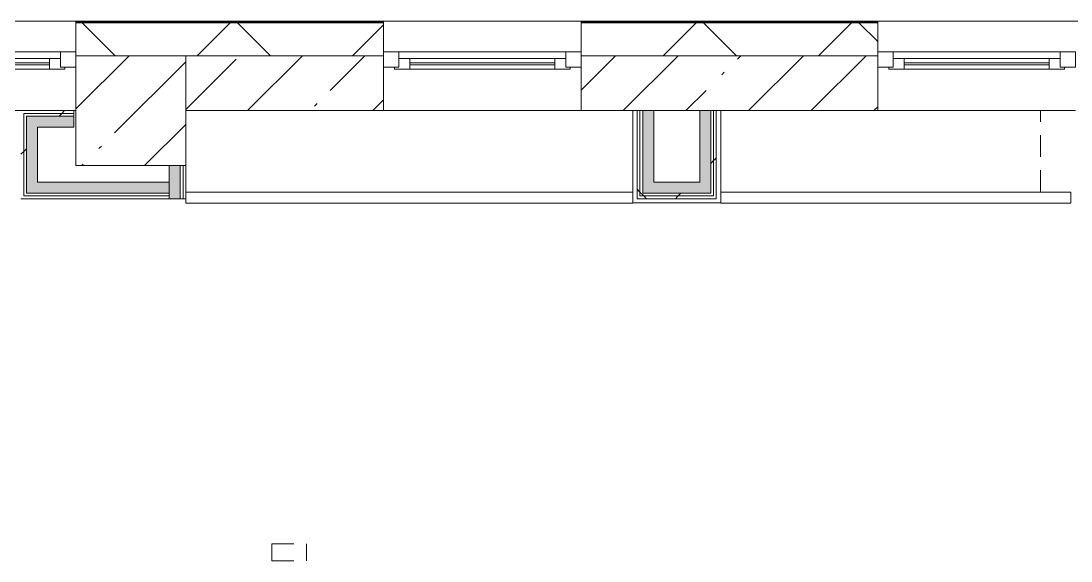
# Model space of a CAD drawing. Header units: millimetres. Extents: x 35146 to 234858, y -8553 to 29000.
# Drawn here: x 221025 to 225804, y 19100 to 21558 of the extents above; entities that cross this region are included whole.
import ezdxf

# ---------------------------------------------------------------- set-up
doc = ezdxf.new("R2010")
doc.units = ezdxf.units.MM
doc.linetypes.add('200_ШТРИХ__ш1_п0_6_', pattern=[160, 100, -60])
for name, color, linetype, lineweight in [('A-DETL-MBND', 7, '200_ШТРИХ__ш1_п0_6_', 9), ('A-GLAZ-2', 7, 'Continuous', 5), ('A-WALL', 7, 'Continuous', 9), ('A-WALL-4', 7, 'Continuous', 5), ('I-WALL-3', 7, 'Continuous', 5), ('S-COLS-1', 7, 'Continuous', 5)]:
    doc.layers.add(name, color=color, linetype=linetype, lineweight=lineweight)
for name, color, linetype, lineweight, true_color in [('A-FLOR-1', 7, 'Continuous', 5, 0xaaaaaa), ('I-WALL-1', 7, 'Continuous', 5, 0xe7e7e7), ('I-WALL-2', 7, 'Continuous', 9, 0xe7e7e7)]:
    doc.layers.add(name, color=color, linetype=linetype, lineweight=lineweight, true_color=true_color)
pattern_1 = [(45, (105674.2, 0), (-530.33, 530.33), []), (135, (105674.2, 0), (-530.33, -530.33), [])]

# ---------------------------------------------------------------- blocks, each defined once
blk = doc.blocks.new('120_Окно_СКБ_1Ст - 120_Окно_СКБ_1Ст 900х2500_h_ с форточкой-V107-2_5_2_птичка')
at = {"layer": 'A-GLAZ-2'}
for p, q in [((-450, -127), (-450, -57)), ((-450, -57), (-380, -57)), ((450, -57), (-450, -57)), ((-380, -57), (-380, -127)), ((380, -87), (-380, -87)), ((-380, -87), (-380, -127)), ((-330, -137), (-330, -87)), ((330, -137), (330, -87)), ((380, -127), (380, -57)), ((380, -57), (450, -57)), ((380, -127), (380, -87)), ((450, -57), (450, -127)), ((-380, -127), (-450, -127)), ((-450, -127), (-400, -127)), ((-380, -127), (-400, -127)), ((-400, -127), (-400, -137)), ((-400, -137), (400, -137)), ((400, -137), (-400, -137)), ((-330, -107), (330, -107)), ((330, -117), (-330, -117)), ((450, -127), (380, -127)), ((400, -127), (380, -127)), ((400, -127), (449.8, -127)), ((400, -137), (400, -127))]:
    blk.add_line(p, q, dxfattribs=at)
blk = doc.blocks.new('120_Окно_СКБ_2Ст_Фрамуга сверху - 120_Окно_СКБ_2Ст_2300х2500_h_ ДОО-V130-2_5_2_птичка')
at = {"layer": 'A-GLAZ-2'}
for p, q in [((-1150, -127), (-1150, -57)), ((-1150, -57), (-1080, -57)), ((1150, -57), (-1150, -57)), ((-1080, -57), (-1080, -127)), ((-1080, -57), (1080, -57)), ((520, -87), (-1080, -87)), ((-1080, -87), (-1080, -127)), ((-1030, -137), (-1030, -87)), ((470, -137), (470, -87)), ((520, -127), (520, -57)), ((520, -57), (590, -57)), ((520, -127), (520, -87)), ((590, -57), (590, -127)), ((1080, -87), (590, -87)), ((590, -87), (590, -127)), ((640, -137), (640, -87)), ((1030, -137), (1030, -87)), ((1080, -127), (1080, -57)), ((1080, -57), (1150, -57)), ((1080, -127), (1080, -87)), ((1150, -57), (1150, -127)), ((-1080, -127), (-1150, -127)), ((-1150, -127), (-1100, -127)), ((-1080, -127), (-1100, -127)), ((-1100, -127), (-1100, -137)), ((-1100, -137), (540, -137)), ((540, -137), (-1100, -137)), ((-1030, -107), (470, -107)), ((470, -117), (-1030, -117)), ((590, -127), (520, -127)), ((540, -127), (520, -127)), ((540, -127), (570, -127)), ((540, -127), (570, -127)), ((540, -137), (540, -127)), ((590, -127), (570, -127)), ((570, -127), (570, -137)), ((570, -137), (1100, -137)), ((1100, -137), (570, -137)), ((640, -107), (1030, -107)), ((1030, -117), (640, -117)), ((1150, -127), (1080, -127)), ((1100, -127), (1080, -127)), ((1100, -127), (1150, -127)), ((1100, -137), (1100, -127))]:
    blk.add_line(p, q, dxfattribs=at)
blk = doc.blocks.new('120_Окно_СКБ_1Ст - 120_Окно_СКБ_1Ст 900х2500_h_ с форточкой-22877787-2_5_2_птичка')
at = {"layer": 'A-GLAZ-2'}
for p, q in [((-450, -127), (-450, -57)), ((-450, -57), (-380, -57)), ((450, -57), (-450, -57)), ((-380, -57), (-380, -127)), ((380, -87), (-380, -87)), ((-380, -87), (-380, -127)), ((-330, -137), (-330, -87)), ((330, -137), (330, -87)), ((380, -127), (380, -57)), ((380, -57), (450, -57)), ((380, -127), (380, -87)), ((450, -57), (450, -127)), ((-380, -127), (-450, -127)), ((-450, -127), (-400, -127)), ((-380, -127), (-400, -127)), ((-400, -127), (-400, -137)), ((-400, -137), (400, -137)), ((400, -137), (-400, -137)), ((-330, -107), (330, -107)), ((330, -117), (-330, -117)), ((450, -127), (380, -127)), ((400, -127), (380, -127)), ((400, -127), (450, -127)), ((400, -137), (400, -127))]:
    blk.add_line(p, q, dxfattribs=at)
blk = doc.blocks.new('BSC_Колонна _Прямоугольная - 500х500-23282985-2_5_2_птичка')
at = {"layer": 'S-COLS-1'}
h = blk.add_hatch(dxfattribs=at)
h.set_pattern_fill('FP_166', color=256, style=0, pattern_type=2)
h.set_pattern_definition([(45, (-115850.45, -21150), (-285.1231, 285.1231), []), (45, (-115565.32, -21150), (-285.1231, 285.1231), [504.031, -100.806, 16.764, -84.042])])
h.paths.add_polyline_path([(-250, -250), (250, -250), (250, 250), (-250, 250), (-250, -95.3)])
for p, q in [((250, 250), (-250, 250)), ((-250, 250), (-250, -250)), ((250, -250), (250, 250)), ((-250, -250), (250, -250))]:
    blk.add_line(p, q, dxfattribs=at)

msp = doc.modelspace()

# ---------------------------------------------------------------- hatches: boundary and pattern name
at = {"layer": 'A-WALL-4'}
h = msp.add_hatch(dxfattribs=at)
h.set_pattern_fill('FP_88', color=256, style=0, pattern_type=2)
h.set_pattern_definition([(45, (105674.2, 0), (-353.5534, 353.5534), []), (135, (105674.2, 0), (-353.5534, -353.5534), [])])
h.paths.add_polyline_path([(230904.2, 21400), (230904.2, 21550), (225824.4, 21550), (225824.4, 21400), (230754.2, 21400)])
h.paths.add_polyline_path([(224924.4, 21400), (224924.4, 21550), (223574.6, 21550), (223574.6, 21400), (224181.1, 21400)])
h.paths.add_polyline_path([(212123.3, 21400), (212524.6, 21400), (212524.6, 21550), (211224.4, 21550), (211224.4, 21400), (211724.2, 21400)])
h.paths.add_polyline_path([(214724.6, 21400), (214724.6, 21550), (213424.6, 21550), (213424.6, 21400), (213978.3, 21400)])
h.paths.add_polyline_path([(215624.6, 21400), (216924.2, 21400), (216924.2, 21550), (215624.6, 21550)])
h.paths.add_polyline_path([(221774.6, 21400), (222674.6, 21400), (222674.6, 21550), (221274.6, 21550), (221274.6, 21400), (221398.5, 21400)])
h.paths.add_polyline_path([(217824.2, 21400), (218974.6, 21400), (218974.6, 21550), (217824.2, 21550)])
h.paths.add_polyline_path([(205630.7, 21400), (206824.2, 21400), (206824.2, 21550), (202284.2, 21550), (202284.2, 21400), (204703.1, 21400)])
h.paths.add_polyline_path([(207724.2, 21400), (208924.4, 21400), (208924.4, 21550), (207724.2, 21550)])
h.paths.add_polyline_path([(198984.2, 21400), (198984.2, 21550), (198734.2, 21550), (198734.2, 21400)])
at = {"layer": 'I-WALL-1'}
for points in [[(221264.6, 21075), (221264.6, 21125), (221099.6, 21125), (221099.6, 21075)], [(221749.6, 20749), (221749.6, 20900), (221699.6, 20900), (221699.6, 20749)]]:
    msp.add_hatch(color=256, dxfattribs=at).paths.add_polyline_path(points)
at = {"layer": 'I-WALL-2'}
for points in [[(223904.7, 20774), (223904.7, 21150), (223854.7, 21150), (223854.7, 20774)], [(224164.7, 20824), (224164.7, 21150), (224114.7, 21150), (224114.7, 20824)], [(221049.6, 20774), (221099.6, 20774), (221099.6, 21125), (221049.6, 21125), (221049.6, 21054.7)], [(221099.6, 20774), (221699.6, 20774), (221699.6, 20824), (221099.6, 20824)], [(223904.7, 20774), (224164.7, 20774), (224164.7, 20824), (223904.7, 20824)]]:
    msp.add_hatch(color=256, dxfattribs=at).paths.add_polyline_path(points)
at = {"layer": 'I-WALL-3'}
h = msp.add_hatch(dxfattribs=at)
h.set_pattern_fill('FP_96', color=256, style=0, pattern_type=2)
h.set_pattern_definition([(45, (105674.2, 0), (-285.1231, 285.1231), []), (45, (105959.3, 0), (-285.1231, 285.1231), [504.031, -100.806, 16.764, -84.042])])
h.paths.add_polyline_path([(217824.2, 21150), (218974.6, 21150), (218974.6, 21400), (217824.2, 21400)])
h.paths.add_polyline_path([(221774.6, 21150), (222674.6, 21150), (222674.6, 21400), (221774.6, 21400), (221774.6, 21239.3)])
h.paths.add_polyline_path([(226884.2, 21150), (226884.2, 21400), (226524.2, 21400), (226524.2, 21150)])
h.paths.add_polyline_path([(224189.7, 21150), (224924.4, 21150), (224924.4, 21400), (223574.6, 21400), (223574.6, 21150), (224181.1, 21150)])
h.paths.add_polyline_path([(206811.7, 21150), (206824.2, 21150), (206824.2, 21400), (206474.2, 21400), (206474.2, 21150), (206799.2, 21150)])
h.paths.add_polyline_path([(208413.2, 21150), (208924.4, 21150), (208924.4, 21400), (207724.2, 21400), (207724.2, 21150)])
h.paths.add_polyline_path([(211724.2, 21150), (212524.6, 21150), (212524.6, 21400), (211724.2, 21400)])
h.paths.add_polyline_path([(213978.3, 21150), (214724.6, 21150), (214724.6, 21400), (213424.6, 21400), (213424.6, 21150), (213899.2, 21150)])
h.paths.add_polyline_path([(216924.2, 21150), (216924.2, 21400), (216724.2, 21400), (216724.2, 21150), (216760.9, 21150)])
h.paths.add_polyline_path([(216024.2, 21150), (216024.2, 21400), (215624.6, 21400), (215624.6, 21150), (215833.4, 21150)])
h = msp.add_hatch(dxfattribs=at)
h.set_pattern_fill('FP_200', color=256, style=0, pattern_type=2)
h.set_pattern_definition(pattern_1)
h.paths.add_polyline_path([(221024.6, 20749), (221037.1, 20749), (221037.1, 21150), (221024.6, 21150), (221024.6, 21054.7)])
h = msp.add_hatch(dxfattribs=at)
h.set_pattern_fill('FP_200', color=256, style=0, pattern_type=2)
h.set_pattern_definition(pattern_1)
h.paths.add_polyline_path([(221099.6, 21137.5), (221264.6, 21137.5), (221264.6, 21150), (221037.1, 21150), (221037.1, 21137.5), (221049.6, 21137.5)])
h = msp.add_hatch(dxfattribs=at)
h.set_pattern_fill('FP_200', color=256, style=0, pattern_type=2)
h.set_pattern_definition(pattern_1)
h.paths.add_polyline_path([(221037.1, 20761.5), (221049.6, 20761.5), (221049.6, 21137.5), (221037.1, 21137.5), (221037.1, 21054.7)])
h = msp.add_hatch(dxfattribs=at)
h.set_pattern_fill('FP_200', color=256, style=0, pattern_type=2)
h.set_pattern_definition(pattern_1)
h.paths.add_polyline_path([(221264.6, 21125), (221264.6, 21137.5), (221049.6, 21137.5), (221049.6, 21125), (221099.6, 21125)])
h = msp.add_hatch(dxfattribs=at)
h.set_pattern_fill('FP_200', color=256, style=0, pattern_type=2)
h.set_pattern_definition(pattern_1)
h.paths.add_polyline_path([(223842.2, 20749), (223842.2, 21150), (223829.7, 21150), (223829.7, 20749)])
h = msp.add_hatch(dxfattribs=at)
h.set_pattern_fill('FP_200', color=256, style=0, pattern_type=2)
h.set_pattern_definition(pattern_1)
h.paths.add_polyline_path([(223854.7, 20761.5), (223854.7, 21150), (223842.2, 21150), (223842.2, 20761.5)])
h = msp.add_hatch(dxfattribs=at)
h.set_pattern_fill('FP_200', color=256, style=0, pattern_type=2)
h.set_pattern_definition(pattern_1)
h.paths.add_polyline_path([(224164.7, 20774), (224177.2, 20774), (224177.2, 21150), (224164.7, 21150), (224164.7, 20824)])
h = msp.add_hatch(dxfattribs=at)
h.set_pattern_fill('FP_200', color=256, style=0, pattern_type=2)
h.set_pattern_definition(pattern_1)
h.paths.add_polyline_path([(224189.7, 20761.5), (224189.7, 21150), (224177.2, 21150), (224181.1, 20761.5)])
h = msp.add_hatch(dxfattribs=at)
h.set_pattern_fill('FP_200', color=256, style=0, pattern_type=2)
h.set_pattern_definition(pattern_1)
h.paths.add_polyline_path([(221762.1, 20749), (221762.1, 20900), (221749.6, 20900), (221749.6, 20749)])
h = msp.add_hatch(dxfattribs=at)
h.set_pattern_fill('FP_200', color=256, style=0, pattern_type=2)
h.set_pattern_definition(pattern_1)
h.paths.add_polyline_path([(224189.7, 20749), (224189.7, 20761.5), (223842.2, 20761.5), (223842.2, 20749), (224181.1, 20749)])
h = msp.add_hatch(dxfattribs=at)
h.set_pattern_fill('FP_200', color=256, style=0, pattern_type=2)
h.set_pattern_definition(pattern_1)
h.paths.add_polyline_path([(223854.7, 20761.5), (224177.2, 20761.5), (224177.2, 20774), (223854.7, 20774)])

# ---------------------------------------------------------------- linework, layer by layer
at = {"layer": 'A-DETL-MBND'}
for p, q in [((225666.2, 20779), (225666.2, 21150)), ((222166.2, 19100), (222166.2, 19177.5)), ((222166.2, 19177.5), (222324.2, 19177.5)), ((222324.2, 19177.5), (222324.2, 19100)), ((222166.2, 19100), (222324.2, 19100))]:
    msp.add_line(p, q, dxfattribs=at)
at = {"layer": 'A-FLOR-1'}
for p, q in [((223809.7, 20779), (223809.7, 21150)), ((224209.7, 21150), (224209.7, 20730)), ((224209.7, 20730), (223809.7, 20730))]:
    msp.add_line(p, q, dxfattribs=at)
at = {"layer": 'A-WALL'}
for p, q in [((222674.6, 21553), (221274.6, 21553)), ((222674.6, 21550), (221274.6, 21550)), ((224924.4, 21553), (223574.6, 21553)), ((224924.4, 21550), (223574.6, 21550)), ((222674.6, 21400), (221774.6, 21400)), ((224924.4, 21400), (223574.6, 21400)), ((221099.6, 21150), (221037.1, 21150)), ((221037.1, 20761.5), (221037.1, 21137.5)), ((221264.6, 21137.5), (221037.1, 21137.5)), ((223904.7, 21150), (223829.7, 21150)), ((223842.2, 20761.5), (223842.2, 21150)), ((223854.7, 20774), (223854.7, 21150)), ((224189.7, 21150), (224114.7, 21150)), ((224164.7, 21150), (224164.7, 20774)), ((224177.2, 21150), (224177.2, 20761.5)), ((221049.6, 20774), (221049.6, 21125)), ((221264.6, 21125), (221049.6, 21125)), ((221749.6, 20749), (221749.6, 20900)), ((221762.1, 20749), (221762.1, 20900)), ((221699.6, 20761.5), (221037.1, 20761.5)), ((221699.6, 20774), (221049.6, 20774)), ((224177.2, 20761.5), (223842.2, 20761.5)), ((224164.7, 20774), (223854.7, 20774))]:
    msp.add_line(p, q, dxfattribs=at)
at = {"layer": 'A-WALL-4'}
for p, q in [((230912.2, 21558), (216924.2, 21558)), ((221274.6, 21558), (221274.6, 21400)), ((222674.6, 21400), (222674.6, 21558)), ((223574.6, 21558), (223574.6, 21400)), ((224924.4, 21400), (224924.4, 21558))]:
    msp.add_line(p, q, dxfattribs=at)
at = {"layer": 'I-WALL-3'}
for p, q in [((222674.6, 21150), (222674.6, 21400)), ((223574.6, 21400), (223574.6, 21150)), ((224924.4, 21150), (224924.4, 21400)), ((216724.2, 21150), (221274.6, 21150)), ((221264.6, 21075), (221264.6, 21150)), ((223829.7, 21150), (221774.6, 21150)), ((223829.7, 21150), (223829.7, 20749)), ((223904.7, 21150), (224114.7, 21150)), ((223904.7, 20824), (223904.7, 21150)), ((224114.7, 21150), (224114.7, 20824)), ((225824.2, 21150), (224189.7, 21150)), ((224189.7, 20749), (224189.7, 21150)), ((221099.6, 20824), (221099.6, 21075)), ((221099.6, 21075), (221264.6, 21075)), ((221699.6, 20900), (221699.6, 20749)), ((221774.6, 20729), (221774.6, 20900)), ((221699.6, 20824), (221099.6, 20824)), ((224114.7, 20824), (223904.7, 20824)), ((221024.6, 20749), (221774.6, 20749)), ((221774.6, 20779), (223809.7, 20779)), ((223809.7, 20729), (223809.7, 20779)), ((223829.7, 20749), (224189.7, 20749)), ((224210.7, 20779), (225804.4, 20779)), ((224210.7, 20779), (224210.7, 20729)), ((225804.4, 20729), (225804.4, 20779)), ((223809.7, 20729), (221774.6, 20729)), ((225804.4, 20729), (224210.7, 20729))]:
    msp.add_line(p, q, dxfattribs=at)

# ---------------------------------------------------------------- block references
at = {"layer": 'A-GLAZ-2'}
for name, p in [('120_Окно_СКБ_2Ст_Фрамуга сверху - 120_Окно_СКБ_2Ст_2300х2500_h_ ДОО-V130-2_5_2_птичка', (220124.6, 21475)), ('120_Окно_СКБ_1Ст - 120_Окно_СКБ_1Ст 900х2500_h_ с форточкой-22877787-2_5_2_птичка', (223124.6, 21475)), ('120_Окно_СКБ_1Ст - 120_Окно_СКБ_1Ст 900х2500_h_ с форточкой-V107-2_5_2_птичка', (225374.4, 21475))]:
    msp.add_blockref(name, p, dxfattribs=at)
at = {"layer": 'S-COLS-1'}
msp.add_blockref('BSC_Колонна _Прямоугольная - 500х500-23282985-2_5_2_птичка', (221524.6, 21150), dxfattribs=at)

doc.saveas('drawing.dxf')
